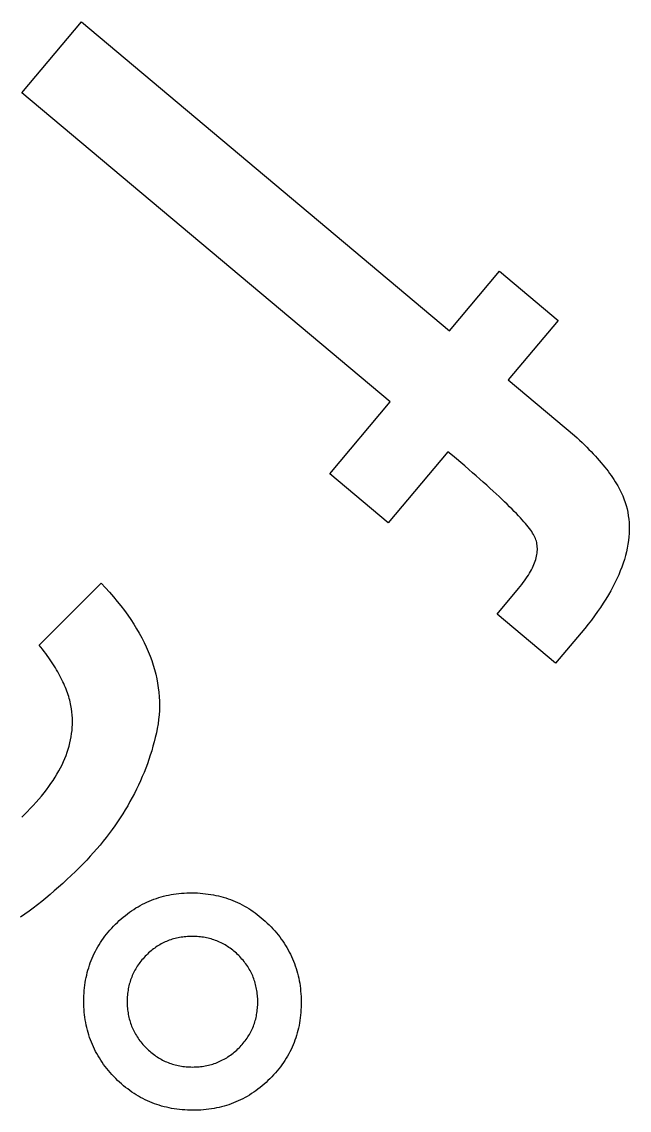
# Model space of a CAD drawing. Header units: metres. Extents: x -53 to 53, y -52 to 53.
# Drawn here: x 28.12 to 31.67, y -29.86 to -23.48 of the extents above; entities that cross this region are included whole.
import ezdxf

# ---------------------------------------------------------------- set-up
doc = ezdxf.new("R2010")
doc.units = ezdxf.units.M

msp = doc.modelspace()

# ---------------------------------------------------------------- linework, layer by layer
for p, q in [((28.1158, -23.8991), (28.4648, -23.4832)), ((28.4648, -23.4832), (30.622, -25.2933)), ((30.2729, -25.7092), (28.1158, -23.8991)), ((30.622, -25.2933), (30.9144, -24.9447)), ((30.9144, -24.9447), (31.2576, -25.2327)), ((31.2576, -25.2327), (30.9651, -25.5812)), ((30.9651, -25.5812), (31.3535, -25.9071)), ((29.9194, -26.1305), (30.2729, -25.7092)), ((31.3535, -25.9071), (31.3686, -25.9208)), ((31.3686, -25.9208), (31.3833, -25.9344)), ((31.3833, -25.9344), (31.3976, -25.9479)), ((31.3976, -25.9479), (31.4115, -25.9614)), ((30.6123, -26.0018), (30.2626, -26.4185)), ((30.6379, -26.0233), (30.6123, -26.0018)), ((31.4115, -25.9614), (31.4251, -25.9747)), ((31.4251, -25.9747), (31.4383, -25.988)), ((31.4383, -25.988), (31.4511, -26.0012)), ((31.4511, -26.0012), (31.4636, -26.0144)), ((31.4636, -26.0144), (31.4757, -26.0274)), ((30.6629, -26.0445), (30.6379, -26.0233)), ((30.6872, -26.0652), (30.6629, -26.0445)), ((30.7109, -26.0854), (30.6872, -26.0652)), ((31.4757, -26.0274), (31.4874, -26.0404)), ((31.4874, -26.0404), (31.4988, -26.0533)), ((31.4988, -26.0533), (31.5098, -26.0661)), ((31.5098, -26.0661), (31.5205, -26.0788)), ((31.5205, -26.0788), (31.5307, -26.0914)), ((30.2626, -26.4185), (29.9194, -26.1305)), ((30.7339, -26.1053), (30.7109, -26.0854)), ((30.7562, -26.1247), (30.7339, -26.1053)), ((30.7779, -26.1437), (30.7562, -26.1247)), ((31.5307, -26.0914), (31.5406, -26.104)), ((31.5406, -26.104), (31.5502, -26.1165)), ((31.5502, -26.1165), (31.5594, -26.1289)), ((31.5594, -26.1289), (31.5682, -26.1412)), ((31.5682, -26.1412), (31.5766, -26.1534)), ((30.799, -26.1622), (30.7779, -26.1437)), ((30.8194, -26.1803), (30.799, -26.1622)), ((30.8391, -26.198), (30.8194, -26.1803)), ((30.8582, -26.2153), (30.8391, -26.198)), ((31.5766, -26.1534), (31.5847, -26.1656)), ((31.5847, -26.1656), (31.5924, -26.1777)), ((31.5924, -26.1777), (31.5997, -26.1897)), ((31.5997, -26.1897), (31.6067, -26.2016)), ((31.6067, -26.2016), (31.6133, -26.2135)), ((30.8767, -26.2321), (30.8582, -26.2153)), ((30.8945, -26.2485), (30.8767, -26.2321)), ((30.9116, -26.2645), (30.8945, -26.2485)), ((30.9281, -26.28), (30.9116, -26.2645)), ((31.6133, -26.2135), (31.6195, -26.2252)), ((31.6195, -26.2252), (31.6254, -26.2369)), ((31.6254, -26.2369), (31.6309, -26.2485)), ((31.6309, -26.2485), (31.636, -26.2601)), ((31.636, -26.2601), (31.6408, -26.2715)), ((30.9439, -26.2951), (30.9281, -26.28)), ((30.9591, -26.3098), (30.9439, -26.2951)), ((30.9736, -26.324), (30.9591, -26.3098)), ((30.9875, -26.3379), (30.9736, -26.324)), ((31.6408, -26.2715), (31.6452, -26.2829)), ((31.6452, -26.2829), (31.6492, -26.2941)), ((31.6492, -26.2941), (31.6529, -26.3053)), ((31.6529, -26.3053), (31.6562, -26.3165)), ((31.6562, -26.3165), (31.6613, -26.3363)), ((31.0007, -26.3512), (30.9875, -26.3379)), ((31.0133, -26.3642), (31.0007, -26.3512)), ((31.0252, -26.3767), (31.0133, -26.3642)), ((31.0365, -26.3888), (31.0252, -26.3767)), ((31.0471, -26.4005), (31.0365, -26.3888)), ((31.6613, -26.3363), (31.6655, -26.3563)), ((31.6655, -26.3563), (31.6689, -26.3765)), ((31.6689, -26.3765), (31.6714, -26.3969)), ((31.6714, -26.3969), (31.6732, -26.4174)), ((31.057, -26.4117), (31.0471, -26.4005)), ((31.0663, -26.4225), (31.057, -26.4117)), ((31.075, -26.4329), (31.0663, -26.4225)), ((31.083, -26.4428), (31.075, -26.4329)), ((31.0903, -26.4523), (31.083, -26.4428)), ((31.097, -26.4614), (31.0903, -26.4523)), ((31.1031, -26.47), (31.097, -26.4614)), ((31.6732, -26.4174), (31.6741, -26.4381)), ((31.6743, -26.459), (31.6736, -26.48)), ((31.6741, -26.4381), (31.6743, -26.459)), ((31.1084, -26.4783), (31.1031, -26.47)), ((31.1132, -26.4861), (31.1084, -26.4783)), ((31.1174, -26.4937), (31.1132, -26.4861)), ((31.1212, -26.5015), (31.1174, -26.4937)), ((31.1246, -26.5094), (31.1212, -26.5015)), ((31.1275, -26.5175), (31.1246, -26.5094)), ((31.1301, -26.5256), (31.1275, -26.5175)), ((31.6698, -26.5227), (31.6667, -26.5443)), ((31.6721, -26.5013), (31.6698, -26.5227)), ((31.6736, -26.48), (31.6721, -26.5013)), ((31.1321, -26.5339), (31.1301, -26.5256)), ((31.1338, -26.5423), (31.1321, -26.5339)), ((31.135, -26.5508), (31.1338, -26.5423)), ((31.1347, -26.5952), (31.1356, -26.5861)), ((31.1358, -26.5595), (31.135, -26.5508)), ((31.1356, -26.5861), (31.1361, -26.5771)), ((31.1362, -26.5682), (31.1358, -26.5595)), ((31.1361, -26.5771), (31.1362, -26.5682)), ((31.658, -26.588), (31.6525, -26.6101)), ((31.6628, -26.566), (31.658, -26.588)), ((31.6667, -26.5443), (31.6628, -26.566)), ((31.1162, -26.6625), (31.1201, -26.6525)), ((31.1201, -26.6525), (31.1236, -26.6427)), ((31.1236, -26.6427), (31.1267, -26.6329)), ((31.1267, -26.6329), (31.1293, -26.6233)), ((31.1293, -26.6233), (31.1316, -26.6138)), ((31.1316, -26.6138), (31.1334, -26.6045)), ((31.1334, -26.6045), (31.1347, -26.5952)), ((31.6461, -26.6324), (31.6389, -26.6548)), ((31.6525, -26.6101), (31.6461, -26.6324)), ((31.0836, -26.7249), (31.0901, -26.7142)), ((31.0901, -26.7142), (31.0962, -26.7036)), ((31.0962, -26.7036), (31.1018, -26.6931)), ((31.1018, -26.6931), (31.107, -26.6828)), ((31.107, -26.6828), (31.1118, -26.6726)), ((31.1118, -26.6726), (31.1162, -26.6625)), ((31.6221, -26.7003), (31.6125, -26.7233)), ((31.6309, -26.6775), (31.6221, -26.7003)), ((31.6389, -26.6548), (31.6309, -26.6775)), ((28.218, -27.1343), (28.5807, -26.7716)), ((28.5807, -26.7716), (28.6057, -26.7984)), ((31.0354, -26.7916), (31.0445, -26.7802)), ((31.0445, -26.7802), (31.0532, -26.7689)), ((31.0532, -26.7689), (31.0614, -26.7577)), ((31.0614, -26.7577), (31.0692, -26.7466)), ((31.0692, -26.7466), (31.0766, -26.7357)), ((31.0766, -26.7357), (31.0836, -26.7249)), ((31.5908, -26.7698), (31.5787, -26.7933)), ((31.602, -26.7464), (31.5908, -26.7698)), ((31.6125, -26.7233), (31.602, -26.7464)), ((28.6057, -26.7984), (28.6298, -26.8251)), ((28.6298, -26.8251), (28.6529, -26.8519)), ((30.8999, -26.9533), (31.0259, -26.8032)), ((31.0259, -26.8032), (31.0354, -26.7916)), ((31.5521, -26.8409), (31.5376, -26.8649)), ((31.5658, -26.817), (31.5521, -26.8409)), ((31.5787, -26.7933), (31.5658, -26.817)), ((28.6529, -26.8519), (28.6751, -26.8786)), ((28.6751, -26.8786), (28.6963, -26.9053)), ((28.6963, -26.9053), (28.7166, -26.9321)), ((31.5223, -26.8891), (31.5062, -26.9135)), ((31.5376, -26.8649), (31.5223, -26.8891)), ((28.7166, -26.9321), (28.7359, -26.9588)), ((28.7359, -26.9588), (28.7543, -26.9855)), ((31.2431, -27.2413), (30.8999, -26.9533)), ((31.4715, -26.9628), (31.4529, -26.9877)), ((31.4892, -26.9381), (31.4715, -26.9628)), ((31.5062, -26.9135), (31.4892, -26.9381)), ((28.7543, -26.9855), (28.7717, -27.0121)), ((28.7717, -27.0121), (28.7881, -27.0388)), ((31.4335, -27.0128), (31.4133, -27.0381)), ((31.4529, -26.9877), (31.4335, -27.0128)), ((28.7881, -27.0388), (28.8036, -27.0655)), ((28.8036, -27.0655), (28.8182, -27.0921)), ((28.8182, -27.0921), (28.8318, -27.1188)), ((31.3923, -27.0636), (31.2431, -27.2413)), ((31.4133, -27.0381), (31.3923, -27.0636)), ((28.2278, -27.1469), (28.218, -27.1343)), ((28.2374, -27.1594), (28.2278, -27.1469)), ((28.2468, -27.1719), (28.2374, -27.1594)), ((28.8318, -27.1188), (28.8444, -27.1454)), ((28.8444, -27.1454), (28.8561, -27.172)), ((28.2558, -27.1842), (28.2468, -27.1719)), ((28.2647, -27.1965), (28.2558, -27.1842)), ((28.2732, -27.2088), (28.2647, -27.1965)), ((28.2815, -27.2209), (28.2732, -27.2088)), ((28.2896, -27.2329), (28.2815, -27.2209)), ((28.8561, -27.172), (28.8669, -27.1986)), ((28.8669, -27.1986), (28.8766, -27.2252)), ((28.8766, -27.2252), (28.8855, -27.2518)), ((28.2974, -27.2449), (28.2896, -27.2329)), ((28.3049, -27.2568), (28.2974, -27.2449)), ((28.3122, -27.2686), (28.3049, -27.2568)), ((28.3192, -27.2803), (28.3122, -27.2686)), ((28.3259, -27.292), (28.3192, -27.2803)), ((28.8855, -27.2518), (28.8934, -27.2784)), ((28.8934, -27.2784), (28.9003, -27.3049)), ((28.3324, -27.3035), (28.3259, -27.292)), ((28.3387, -27.315), (28.3324, -27.3035)), ((28.3447, -27.3265), (28.3387, -27.315)), ((28.3504, -27.3378), (28.3447, -27.3265)), ((28.3559, -27.349), (28.3504, -27.3378)), ((28.3611, -27.3602), (28.3559, -27.349)), ((28.9003, -27.3049), (28.9063, -27.3315)), ((28.9063, -27.3315), (28.9113, -27.358)), ((28.366, -27.3713), (28.3611, -27.3602)), ((28.3707, -27.3823), (28.366, -27.3713)), ((28.3751, -27.3933), (28.3707, -27.3823)), ((28.3793, -27.4041), (28.3751, -27.3933)), ((28.3832, -27.4149), (28.3793, -27.4041)), ((28.3868, -27.4256), (28.3832, -27.4149)), ((28.9113, -27.358), (28.9154, -27.3845)), ((28.9154, -27.3845), (28.9185, -27.411)), ((28.9185, -27.411), (28.9207, -27.4375)), ((28.3902, -27.4362), (28.3868, -27.4256)), ((28.3934, -27.4468), (28.3902, -27.4362)), ((28.3963, -27.4573), (28.3934, -27.4468)), ((28.3989, -27.4676), (28.3963, -27.4573)), ((28.4012, -27.4779), (28.3989, -27.4676)), ((28.4033, -27.4882), (28.4012, -27.4779)), ((28.9207, -27.4375), (28.922, -27.464)), ((28.922, -27.464), (28.9222, -27.4905)), ((28.4052, -27.4983), (28.4033, -27.4882)), ((28.4068, -27.5084), (28.4052, -27.4983)), ((28.4091, -27.5265), (28.4068, -27.5084)), ((28.4108, -27.5446), (28.4091, -27.5265)), ((28.4119, -27.5627), (28.4108, -27.5446)), ((28.9199, -27.5434), (28.9173, -27.5698)), ((28.9215, -27.517), (28.9199, -27.5434)), ((28.9222, -27.4905), (28.9215, -27.517)), ((28.4112, -27.6171), (28.4121, -27.5989)), ((28.4123, -27.5808), (28.4119, -27.5627)), ((28.4121, -27.5989), (28.4123, -27.5808)), ((28.9138, -27.5963), (28.9093, -27.6227)), ((28.9173, -27.5698), (28.9138, -27.5963)), ((28.4014, -27.6897), (28.4048, -27.6716)), ((28.4048, -27.6716), (28.4076, -27.6534)), ((28.4076, -27.6534), (28.4097, -27.6352)), ((28.4097, -27.6352), (28.4112, -27.6171)), ((28.9039, -27.6491), (28.8977, -27.6754)), ((28.9093, -27.6227), (28.9039, -27.6491)), ((28.3873, -27.7444), (28.3927, -27.7262)), ((28.3927, -27.7262), (28.3973, -27.7079)), ((28.3973, -27.7079), (28.4014, -27.6897)), ((28.884, -27.7276), (28.8765, -27.7535)), ((28.8911, -27.7016), (28.884, -27.7276)), ((28.8977, -27.6754), (28.8911, -27.7016)), ((28.3596, -27.8173), (28.3675, -27.7991)), ((28.3675, -27.7991), (28.3748, -27.7808)), ((28.3748, -27.7808), (28.3813, -27.7626)), ((28.3813, -27.7626), (28.3873, -27.7444)), ((28.8685, -27.7792), (28.86, -27.8047)), ((28.8765, -27.7535), (28.8685, -27.7792)), ((28.3321, -27.8721), (28.3419, -27.8539)), ((28.3419, -27.8539), (28.3511, -27.8356)), ((28.3511, -27.8356), (28.3596, -27.8173)), ((28.8416, -27.8554), (28.8317, -27.8805)), ((28.851, -27.8301), (28.8416, -27.8554)), ((28.86, -27.8047), (28.851, -27.8301)), ((28.2865, -27.9454), (28.2989, -27.9271)), ((28.2989, -27.9271), (28.3106, -27.9088)), ((28.3106, -27.9088), (28.3217, -27.8904)), ((28.3217, -27.8904), (28.3321, -27.8721)), ((28.8214, -27.9054), (28.8105, -27.9302)), ((28.8317, -27.8805), (28.8214, -27.9054)), ((28.2456, -28.0005), (28.2599, -27.9821)), ((28.2599, -27.9821), (28.2735, -27.9637)), ((28.2735, -27.9637), (28.2865, -27.9454)), ((28.7875, -27.9793), (28.7753, -28.0036)), ((28.7992, -27.9548), (28.7875, -27.9793)), ((28.8105, -27.9302), (28.7992, -27.9548)), ((28.1821, -28.074), (28.199, -28.0556)), ((28.199, -28.0556), (28.2151, -28.0372)), ((28.2151, -28.0372), (28.2307, -28.0188)), ((28.2307, -28.0188), (28.2456, -28.0005)), ((28.7494, -28.0519), (28.7358, -28.0757)), ((28.7626, -28.0278), (28.7494, -28.0519)), ((28.7753, -28.0036), (28.7626, -28.0278)), ((28.1306, -28.1266), (28.1465, -28.1108)), ((28.1465, -28.1108), (28.1647, -28.0924)), ((28.1647, -28.0924), (28.1821, -28.074)), ((28.7217, -28.0994), (28.7071, -28.123)), ((28.7358, -28.0757), (28.7217, -28.0994)), ((28.1148, -28.1419), (28.1306, -28.1266)), ((28.6766, -28.1697), (28.6606, -28.1928)), ((28.6921, -28.1464), (28.6766, -28.1697)), ((28.7071, -28.123), (28.6921, -28.1464)), ((28.6273, -28.2385), (28.6099, -28.2612)), ((28.6442, -28.2157), (28.6273, -28.2385)), ((28.6606, -28.1928), (28.6442, -28.2157)), ((28.5738, -28.306), (28.555, -28.3282)), ((28.5921, -28.2837), (28.5738, -28.306)), ((28.6099, -28.2612), (28.5921, -28.2837)), ((28.5161, -28.3721), (28.4959, -28.3938)), ((28.5358, -28.3502), (28.5161, -28.3721)), ((28.555, -28.3282), (28.5358, -28.3502)), ((28.4541, -28.4368), (28.4294, -28.4612)), ((28.4753, -28.4154), (28.4541, -28.4368)), ((28.4959, -28.3938), (28.4753, -28.4154)), ((28.4047, -28.4851), (28.38, -28.5085)), ((28.4294, -28.4612), (28.4047, -28.4851)), ((28.3306, -28.5535), (28.3059, -28.5751)), ((28.3553, -28.5312), (28.3306, -28.5535)), ((28.38, -28.5085), (28.3553, -28.5312)), ((28.2565, -28.6168), (28.2319, -28.6368)), ((28.2812, -28.5962), (28.2565, -28.6168)), ((28.3059, -28.5751), (28.2812, -28.5962)), ((28.8624, -28.6341), (28.8761, -28.6285)), ((28.8761, -28.6285), (28.8898, -28.6233)), ((28.8898, -28.6233), (28.9037, -28.6184)), ((28.9037, -28.6184), (28.9178, -28.6139)), ((28.9178, -28.6139), (28.932, -28.6097)), ((28.932, -28.6097), (28.9464, -28.6058)), ((28.9464, -28.6058), (28.9609, -28.6023)), ((28.9609, -28.6023), (28.9755, -28.5991)), ((28.9755, -28.5991), (28.9903, -28.5963)), ((28.9903, -28.5963), (29.0052, -28.5938)), ((29.0052, -28.5938), (29.0203, -28.5917)), ((29.0203, -28.5917), (29.0356, -28.5899)), ((29.0356, -28.5899), (29.0509, -28.5884)), ((29.0509, -28.5884), (29.0665, -28.5873)), ((29.0665, -28.5873), (29.0821, -28.5865)), ((29.0821, -28.5865), (29.0979, -28.5861)), ((29.0979, -28.5861), (29.1139, -28.586)), ((29.1139, -28.586), (29.1299, -28.5863)), ((29.1299, -28.5863), (29.1457, -28.5869)), ((29.1457, -28.5869), (29.1614, -28.5879)), ((29.1614, -28.5879), (29.177, -28.5892)), ((29.177, -28.5892), (29.1924, -28.5909)), ((29.1924, -28.5909), (29.2077, -28.5929)), ((29.2077, -28.5929), (29.2228, -28.5952)), ((29.2228, -28.5952), (29.2378, -28.5978)), ((29.2378, -28.5978), (29.2526, -28.6008)), ((29.2526, -28.6008), (29.2673, -28.6042)), ((29.2673, -28.6042), (29.2818, -28.6078)), ((29.2818, -28.6078), (29.2962, -28.6119)), ((29.2962, -28.6119), (29.3105, -28.6162)), ((29.3105, -28.6162), (29.3246, -28.6209)), ((29.3246, -28.6209), (29.3386, -28.6259)), ((29.3386, -28.6259), (29.3524, -28.6313)), ((28.1826, -28.6751), (28.1579, -28.6934)), ((28.2072, -28.6562), (28.1826, -28.6751)), ((28.2319, -28.6368), (28.2072, -28.6562)), ((28.7463, -28.6997), (28.7586, -28.691)), ((28.7586, -28.691), (28.7711, -28.6827)), ((28.7711, -28.6827), (28.7837, -28.6747)), ((28.7837, -28.6747), (28.7965, -28.6671)), ((28.7965, -28.6671), (28.8094, -28.6598)), ((28.8094, -28.6598), (28.8224, -28.6529)), ((28.8224, -28.6529), (28.8356, -28.6463)), ((28.8356, -28.6463), (28.8489, -28.64)), ((28.8489, -28.64), (28.8624, -28.6341)), ((29.3524, -28.6313), (29.3661, -28.637)), ((29.3661, -28.637), (29.3796, -28.643)), ((29.3796, -28.643), (29.393, -28.6494)), ((29.393, -28.6494), (29.4062, -28.6561)), ((29.4062, -28.6561), (29.4193, -28.6632)), ((29.4193, -28.6632), (29.4322, -28.6705)), ((29.4322, -28.6705), (29.445, -28.6783)), ((29.445, -28.6783), (29.4577, -28.6863)), ((29.4577, -28.6863), (29.4702, -28.6947)), ((28.1332, -28.7112), (28.1086, -28.7284)), ((28.1579, -28.6934), (28.1332, -28.7112)), ((28.6755, -28.7588), (28.6869, -28.7481)), ((28.6869, -28.7481), (28.6985, -28.7377)), ((28.6985, -28.7377), (28.7102, -28.7277)), ((28.7102, -28.7277), (28.7221, -28.718)), ((28.7221, -28.718), (28.7341, -28.7086)), ((28.7341, -28.7086), (28.7463, -28.6997)), ((29.4702, -28.6947), (29.4825, -28.7035)), ((29.4825, -28.7035), (29.4948, -28.7126)), ((29.4948, -28.7126), (29.5068, -28.722)), ((29.5068, -28.722), (29.5188, -28.7317)), ((29.5188, -28.7317), (29.5305, -28.7418)), ((29.5305, -28.7418), (29.5422, -28.7522)), ((29.5422, -28.7522), (29.5537, -28.763)), ((28.6121, -28.828), (28.6218, -28.8161)), ((28.6218, -28.8161), (28.6319, -28.8043)), ((28.6319, -28.8043), (28.6423, -28.7927)), ((28.6423, -28.7927), (28.6531, -28.7812)), ((28.6531, -28.7812), (28.6642, -28.7698)), ((28.6642, -28.7698), (28.6755, -28.7588)), ((29.5537, -28.763), (29.565, -28.7741)), ((29.565, -28.7741), (29.5761, -28.7854)), ((29.5761, -28.7854), (29.5869, -28.7969)), ((29.5869, -28.7969), (29.5973, -28.8086)), ((29.5973, -28.8086), (29.6074, -28.8203)), ((29.6074, -28.8203), (29.6171, -28.8322)), ((28.5686, -28.8898), (28.5766, -28.8772)), ((28.5766, -28.8772), (28.585, -28.8647)), ((28.585, -28.8647), (28.5937, -28.8523)), ((28.5937, -28.8523), (28.6027, -28.8401)), ((28.6027, -28.8401), (28.6121, -28.828)), ((28.9393, -28.8815), (28.9315, -28.8857)), ((28.9472, -28.8776), (28.9393, -28.8815)), ((28.9552, -28.8739), (28.9472, -28.8776)), ((28.9633, -28.8704), (28.9552, -28.8739)), ((28.9714, -28.8671), (28.9633, -28.8704)), ((28.9797, -28.8639), (28.9714, -28.8671)), ((28.988, -28.861), (28.9797, -28.8639)), ((28.9965, -28.8583), (28.988, -28.861)), ((29.005, -28.8558), (28.9965, -28.8583)), ((29.0136, -28.8535), (29.005, -28.8558)), ((29.0223, -28.8513), (29.0136, -28.8535)), ((29.0311, -28.8494), (29.0223, -28.8513)), ((29.0401, -28.8477), (29.0311, -28.8494)), ((29.049, -28.8462), (29.0401, -28.8477)), ((29.0581, -28.8449), (29.049, -28.8462)), ((29.0673, -28.8438), (29.0581, -28.8449)), ((29.0766, -28.8429), (29.0673, -28.8438)), ((29.086, -28.8422), (29.0766, -28.8429)), ((29.0954, -28.8417), (29.086, -28.8422)), ((29.1049, -28.8414), (29.0954, -28.8417)), ((29.1146, -28.8413), (29.1049, -28.8414)), ((29.1242, -28.8414), (29.1146, -28.8413)), ((29.1338, -28.8417), (29.1242, -28.8414)), ((29.1432, -28.8422), (29.1338, -28.8417)), ((29.1526, -28.8429), (29.1432, -28.8422)), ((29.1619, -28.8438), (29.1526, -28.8429)), ((29.1711, -28.845), (29.1619, -28.8438)), ((29.1802, -28.8463), (29.1711, -28.845)), ((29.1892, -28.8478), (29.1802, -28.8463)), ((29.1982, -28.8496), (29.1892, -28.8478)), ((29.207, -28.8515), (29.1982, -28.8496)), ((29.2158, -28.8537), (29.207, -28.8515)), ((29.2245, -28.856), (29.2158, -28.8537)), ((29.233, -28.8586), (29.2245, -28.856)), ((29.2415, -28.8614), (29.233, -28.8586)), ((29.2499, -28.8644), (29.2415, -28.8614)), ((29.2582, -28.8675), (29.2499, -28.8644)), ((29.2665, -28.8709), (29.2582, -28.8675)), ((29.2746, -28.8745), (29.2665, -28.8709)), ((29.2827, -28.8783), (29.2746, -28.8745)), ((29.2906, -28.8823), (29.2827, -28.8783)), ((29.2985, -28.8865), (29.2906, -28.8823)), ((29.6171, -28.8322), (29.6265, -28.8443)), ((29.6265, -28.8443), (29.6356, -28.8565)), ((29.6356, -28.8565), (29.6443, -28.8689)), ((29.6443, -28.8689), (29.6527, -28.8814)), ((29.6527, -28.8814), (29.6608, -28.894)), ((28.5337, -28.9553), (28.54, -28.9419)), ((28.54, -28.9419), (28.5466, -28.9286)), ((28.5466, -28.9286), (28.5536, -28.9156)), ((28.5536, -28.9156), (28.5609, -28.9026)), ((28.5609, -28.9026), (28.5686, -28.8898)), ((28.8519, -28.9443), (28.8452, -28.9509)), ((28.8587, -28.938), (28.8519, -28.9443)), ((28.8655, -28.9319), (28.8587, -28.938)), ((28.8725, -28.9259), (28.8655, -28.9319)), ((28.8795, -28.9202), (28.8725, -28.9259)), ((28.8867, -28.9146), (28.8795, -28.9202)), ((28.894, -28.9093), (28.8867, -28.9146)), ((28.9013, -28.9042), (28.894, -28.9093)), ((28.9087, -28.8992), (28.9013, -28.9042)), ((28.9162, -28.8945), (28.9087, -28.8992)), ((28.9238, -28.89), (28.9162, -28.8945)), ((28.9315, -28.8857), (28.9238, -28.89)), ((29.3063, -28.8909), (29.2985, -28.8865)), ((29.314, -28.8955), (29.3063, -28.8909)), ((29.3216, -28.9004), (29.314, -28.8955)), ((29.3291, -28.9054), (29.3216, -28.9004)), ((29.3365, -28.9106), (29.3291, -28.9054)), ((29.3439, -28.9161), (29.3365, -28.9106)), ((29.3512, -28.9217), (29.3439, -28.9161)), ((29.3583, -28.9276), (29.3512, -28.9217)), ((29.3654, -28.9336), (29.3583, -28.9276)), ((29.3724, -28.9399), (29.3654, -28.9336)), ((29.3793, -28.9463), (29.3724, -28.9399)), ((29.3861, -28.953), (29.3793, -28.9463)), ((29.6608, -28.894), (29.6685, -28.9068)), ((29.6685, -28.9068), (29.6759, -28.9197)), ((29.6759, -28.9197), (29.6829, -28.9328)), ((29.6829, -28.9328), (29.6896, -28.946)), ((29.6896, -28.946), (29.696, -28.9594)), ((28.5073, -29.0244), (28.5119, -29.0102)), ((28.5119, -29.0102), (28.5168, -28.9963)), ((28.5168, -28.9963), (28.5221, -28.9825)), ((28.5221, -28.9825), (28.5277, -28.9688)), ((28.5277, -28.9688), (28.5337, -28.9553)), ((28.7973, -29.0082), (28.7922, -29.0157)), ((28.8026, -29.0007), (28.7973, -29.0082)), ((28.808, -28.9933), (28.8026, -29.0007)), ((28.8137, -28.986), (28.808, -28.9933)), ((28.8196, -28.9788), (28.8137, -28.986)), ((28.8257, -28.9717), (28.8196, -28.9788)), ((28.832, -28.9647), (28.8257, -28.9717)), ((28.8385, -28.9577), (28.832, -28.9647)), ((28.8452, -28.9509), (28.8385, -28.9577)), ((29.3928, -28.9598), (29.3861, -28.953)), ((29.3992, -28.9667), (29.3928, -28.9598)), ((29.4055, -28.9737), (29.3992, -28.9667)), ((29.4116, -28.9808), (29.4055, -28.9737)), ((29.4174, -28.988), (29.4116, -28.9808)), ((29.423, -28.9952), (29.4174, -28.988)), ((29.4285, -29.0025), (29.423, -28.9952)), ((29.4337, -29.01), (29.4285, -29.0025)), ((29.4388, -29.0175), (29.4337, -29.01)), ((29.696, -28.9594), (29.702, -28.9729)), ((29.702, -28.9729), (29.7076, -28.9865)), ((29.7076, -28.9865), (29.713, -29.0003)), ((29.713, -29.0003), (29.718, -29.0143)), ((28.4924, -29.0822), (28.4956, -29.0676)), ((28.4956, -29.0676), (28.4992, -29.053)), ((28.4992, -29.053), (28.5031, -29.0386)), ((28.5031, -29.0386), (28.5073, -29.0244)), ((28.7626, -29.071), (28.7592, -29.0793)), ((28.7662, -29.0629), (28.7626, -29.071)), ((28.77, -29.0548), (28.7662, -29.0629)), ((28.7741, -29.0468), (28.77, -29.0548)), ((28.7783, -29.0389), (28.7741, -29.0468)), ((28.7827, -29.0311), (28.7783, -29.0389)), ((28.7874, -29.0234), (28.7827, -29.0311)), ((28.7922, -29.0157), (28.7874, -29.0234)), ((29.4436, -29.0251), (29.4388, -29.0175)), ((29.4482, -29.0328), (29.4436, -29.0251)), ((29.4526, -29.0406), (29.4482, -29.0328)), ((29.4568, -29.0485), (29.4526, -29.0406)), ((29.4608, -29.0564), (29.4568, -29.0485)), ((29.4646, -29.0645), (29.4608, -29.0564)), ((29.4682, -29.0726), (29.4646, -29.0645)), ((29.4716, -29.0809), (29.4682, -29.0726)), ((29.718, -29.0143), (29.7226, -29.0284)), ((29.7226, -29.0284), (29.727, -29.0426)), ((29.727, -29.0426), (29.7309, -29.0569)), ((29.7309, -29.0569), (29.7346, -29.0715)), ((29.7346, -29.0715), (29.7379, -29.0861)), ((28.483, -29.1424), (28.4848, -29.1272)), ((28.4848, -29.1272), (28.487, -29.112)), ((28.487, -29.112), (28.4895, -29.0971)), ((28.4895, -29.0971), (28.4924, -29.0822)), ((28.7411, -29.1395), (28.7394, -29.1484)), ((28.7431, -29.1306), (28.7411, -29.1395)), ((28.7453, -29.1218), (28.7431, -29.1306)), ((28.7476, -29.1131), (28.7453, -29.1218)), ((28.7502, -29.1046), (28.7476, -29.1131)), ((28.753, -29.096), (28.7502, -29.1046)), ((28.756, -29.0876), (28.753, -29.096)), ((28.7592, -29.0793), (28.756, -29.0876)), ((29.4748, -29.0892), (29.4716, -29.0809)), ((29.4777, -29.0976), (29.4748, -29.0892)), ((29.4805, -29.1061), (29.4777, -29.0976)), ((29.4831, -29.1147), (29.4805, -29.1061)), ((29.4854, -29.1233), (29.4831, -29.1147)), ((29.4876, -29.1321), (29.4854, -29.1233)), ((29.4895, -29.1409), (29.4876, -29.1321)), ((29.7379, -29.0861), (29.7409, -29.1009)), ((29.7409, -29.1009), (29.7435, -29.1159)), ((29.7435, -29.1159), (29.7458, -29.131)), ((29.7458, -29.131), (29.7477, -29.1462)), ((28.479, -29.205), (28.4795, -29.1891)), ((28.4795, -29.1891), (28.4803, -29.1734)), ((28.4803, -29.1734), (28.4815, -29.1579)), ((28.4815, -29.1579), (28.483, -29.1424)), ((28.7337, -29.1944), (28.7332, -29.2039)), ((28.7344, -29.1851), (28.7337, -29.1944)), ((28.7353, -29.1758), (28.7344, -29.1851)), ((28.7365, -29.1665), (28.7353, -29.1758)), ((28.7378, -29.1574), (28.7365, -29.1665)), ((28.7394, -29.1484), (28.7378, -29.1574)), ((29.4913, -29.1499), (29.4895, -29.1409)), ((29.4928, -29.1589), (29.4913, -29.1499)), ((29.4941, -29.168), (29.4928, -29.1589)), ((29.4953, -29.1772), (29.4941, -29.168)), ((29.4962, -29.1865), (29.4953, -29.1772)), ((29.4969, -29.1959), (29.4962, -29.1865)), ((29.4974, -29.2053), (29.4969, -29.1959)), ((29.7477, -29.1462), (29.7493, -29.1616)), ((29.7493, -29.1616), (29.7506, -29.1771)), ((29.7506, -29.1771), (29.7515, -29.1927)), ((29.7515, -29.1927), (29.7521, -29.2086)), ((28.4789, -29.221), (28.479, -29.205)), ((28.4791, -29.2371), (28.4789, -29.221)), ((28.4797, -29.253), (28.4791, -29.2371)), ((28.4806, -29.2688), (28.4797, -29.253)), ((28.7329, -29.2135), (28.7328, -29.2231)), ((28.7328, -29.2231), (28.7328, -29.2327)), ((28.7328, -29.2327), (28.7332, -29.2423)), ((28.7332, -29.2039), (28.7329, -29.2135)), ((28.7332, -29.2423), (28.7337, -29.2518)), ((28.7337, -29.2518), (28.7344, -29.2612)), ((28.7344, -29.2612), (28.7353, -29.2704)), ((29.4953, -29.2718), (29.4962, -29.2625)), ((29.4962, -29.2625), (29.4969, -29.2532)), ((29.4969, -29.2532), (29.4974, -29.2437)), ((29.4977, -29.2149), (29.4974, -29.2053)), ((29.4974, -29.2437), (29.4977, -29.2342)), ((29.4978, -29.2245), (29.4977, -29.2149)), ((29.4977, -29.2342), (29.4978, -29.2245)), ((29.752, -29.2564), (29.7512, -29.2721)), ((29.7523, -29.2405), (29.752, -29.2564)), ((29.7521, -29.2086), (29.7524, -29.2245)), ((29.7524, -29.2245), (29.7523, -29.2405)), ((28.4818, -29.2844), (28.4806, -29.2688)), ((28.4834, -29.2999), (28.4818, -29.2844)), ((28.4853, -29.3152), (28.4834, -29.2999)), ((28.4875, -29.3304), (28.4853, -29.3152)), ((28.4901, -29.3455), (28.4875, -29.3304)), ((28.7353, -29.2704), (28.7365, -29.2796)), ((28.7365, -29.2796), (28.7378, -29.2887)), ((28.7378, -29.2887), (28.7393, -29.2978)), ((28.7393, -29.2978), (28.7411, -29.3067)), ((28.7411, -29.3067), (28.743, -29.3155)), ((28.743, -29.3155), (28.7452, -29.3243)), ((28.7452, -29.3243), (28.7475, -29.333)), ((29.4834, -29.3341), (29.4857, -29.3255)), ((29.4857, -29.3255), (29.4878, -29.3168)), ((29.4878, -29.3168), (29.4897, -29.308)), ((29.4897, -29.308), (29.4914, -29.2991)), ((29.4914, -29.2991), (29.4929, -29.2901)), ((29.4929, -29.2901), (29.4942, -29.281)), ((29.4942, -29.281), (29.4953, -29.2718)), ((29.747, -29.3183), (29.7449, -29.3334)), ((29.7487, -29.303), (29.747, -29.3183)), ((29.7502, -29.2876), (29.7487, -29.303)), ((29.7512, -29.2721), (29.7502, -29.2876)), ((28.4931, -29.3604), (28.4901, -29.3455)), ((28.4964, -29.3751), (28.4931, -29.3604)), ((28.5, -29.3897), (28.4964, -29.3751)), ((28.5039, -29.4042), (28.5, -29.3897)), ((28.7475, -29.333), (28.7501, -29.3416)), ((28.7501, -29.3416), (28.7529, -29.35)), ((28.7529, -29.35), (28.7558, -29.3584)), ((28.7558, -29.3584), (28.759, -29.3668)), ((28.759, -29.3668), (28.7624, -29.375)), ((28.7624, -29.375), (28.766, -29.3831)), ((28.766, -29.3831), (28.7698, -29.3912)), ((28.7698, -29.3912), (28.7738, -29.3991)), ((29.4576, -29.3998), (29.4615, -29.3919)), ((29.4615, -29.3919), (29.4652, -29.3839)), ((29.4652, -29.3839), (29.4688, -29.3759)), ((29.4688, -29.3759), (29.4721, -29.3677)), ((29.4721, -29.3677), (29.4752, -29.3594)), ((29.4752, -29.3594), (29.4781, -29.3511)), ((29.4781, -29.3511), (29.4808, -29.3426)), ((29.4808, -29.3426), (29.4834, -29.3341)), ((29.733, -29.3924), (29.7292, -29.4068)), ((29.7365, -29.3779), (29.733, -29.3924)), ((29.7396, -29.3632), (29.7365, -29.3779)), ((29.7424, -29.3484), (29.7396, -29.3632)), ((29.7449, -29.3334), (29.7424, -29.3484)), ((28.5082, -29.4185), (28.5039, -29.4042)), ((28.5128, -29.4327), (28.5082, -29.4185)), ((28.5178, -29.4467), (28.5128, -29.4327)), ((28.5231, -29.4605), (28.5178, -29.4467)), ((28.7738, -29.3991), (28.778, -29.407)), ((28.778, -29.407), (28.7824, -29.4148)), ((28.7824, -29.4148), (28.787, -29.4225)), ((28.787, -29.4225), (28.7919, -29.4301)), ((28.7919, -29.4301), (28.7969, -29.4376)), ((28.7969, -29.4376), (28.8021, -29.4451)), ((28.8021, -29.4451), (28.8075, -29.4524)), ((28.8075, -29.4524), (28.8132, -29.4597)), ((29.4189, -29.4596), (29.4245, -29.4524)), ((29.4245, -29.4524), (29.4298, -29.4452)), ((29.4298, -29.4452), (29.435, -29.4378)), ((29.435, -29.4378), (29.4399, -29.4304)), ((29.4399, -29.4304), (29.4446, -29.4229)), ((29.4446, -29.4229), (29.4491, -29.4153)), ((29.4491, -29.4153), (29.4534, -29.4076)), ((29.4534, -29.4076), (29.4576, -29.3998)), ((29.7156, -29.4491), (29.7104, -29.4629)), ((29.7205, -29.4351), (29.7156, -29.4491)), ((29.725, -29.4211), (29.7205, -29.4351)), ((29.7292, -29.4068), (29.725, -29.4211)), ((28.5288, -29.4743), (28.5231, -29.4605)), ((28.5348, -29.4878), (28.5288, -29.4743)), ((28.5411, -29.5012), (28.5348, -29.4878)), ((28.5478, -29.5145), (28.5411, -29.5012)), ((28.5548, -29.5276), (28.5478, -29.5145)), ((28.8132, -29.4597), (28.819, -29.4668)), ((28.819, -29.4668), (28.8251, -29.4739)), ((28.8251, -29.4739), (28.8314, -29.4809)), ((28.8314, -29.4809), (28.8378, -29.4878)), ((28.8378, -29.4878), (28.8445, -29.4946)), ((28.8445, -29.4946), (28.8513, -29.5013)), ((28.8513, -29.5013), (28.8582, -29.5078)), ((28.8582, -29.5078), (28.8652, -29.514)), ((28.8652, -29.514), (28.8723, -29.5201)), ((28.8723, -29.5201), (28.8794, -29.5259)), ((29.3531, -29.5254), (29.3603, -29.5195)), ((29.3603, -29.5195), (29.3674, -29.5134)), ((29.3674, -29.5134), (29.3745, -29.5071)), ((29.3745, -29.5071), (29.3814, -29.5006)), ((29.3814, -29.5006), (29.3882, -29.4939)), ((29.3882, -29.4939), (29.3948, -29.4872)), ((29.3948, -29.4872), (29.4011, -29.4805)), ((29.4011, -29.4805), (29.4073, -29.4736)), ((29.4073, -29.4736), (29.4132, -29.4666)), ((29.4132, -29.4666), (29.4189, -29.4596)), ((29.6861, -29.5166), (29.6792, -29.5296)), ((29.6927, -29.5034), (29.6861, -29.5166)), ((29.699, -29.49), (29.6927, -29.5034)), ((29.7048, -29.4765), (29.699, -29.49)), ((29.7104, -29.4629), (29.7048, -29.4765)), ((28.5622, -29.5406), (28.5548, -29.5276)), ((28.5699, -29.5534), (28.5622, -29.5406)), ((28.5779, -29.5661), (28.5699, -29.5534)), ((28.5863, -29.5786), (28.5779, -29.5661)), ((28.595, -29.591), (28.5863, -29.5786)), ((28.8794, -29.5259), (28.8867, -29.5316)), ((28.8867, -29.5316), (28.894, -29.537)), ((28.894, -29.537), (28.9015, -29.5422)), ((28.9015, -29.5422), (28.909, -29.5473)), ((28.909, -29.5473), (28.9166, -29.5521)), ((28.9166, -29.5521), (28.9243, -29.5567)), ((28.9243, -29.5567), (28.9321, -29.5611)), ((28.9321, -29.5611), (28.94, -29.5653)), ((28.94, -29.5653), (28.9479, -29.5693)), ((28.9479, -29.5693), (28.956, -29.5731)), ((28.956, -29.5731), (28.9641, -29.5767)), ((28.9641, -29.5767), (28.9724, -29.5801)), ((28.9724, -29.5801), (28.9807, -29.5833)), ((28.9807, -29.5833), (28.9891, -29.5862)), ((29.2431, -29.5861), (29.2515, -29.5831)), ((29.2515, -29.5831), (29.2598, -29.5799)), ((29.2598, -29.5799), (29.2681, -29.5765)), ((29.2681, -29.5765), (29.2762, -29.5729)), ((29.2762, -29.5729), (29.2843, -29.5691)), ((29.2843, -29.5691), (29.2923, -29.5651)), ((29.2923, -29.5651), (29.3002, -29.5608)), ((29.3002, -29.5608), (29.308, -29.5564)), ((29.308, -29.5564), (29.3158, -29.5517)), ((29.3158, -29.5517), (29.3234, -29.5469)), ((29.3234, -29.5469), (29.331, -29.5418)), ((29.331, -29.5418), (29.3384, -29.5366)), ((29.3384, -29.5366), (29.3458, -29.5311)), ((29.3458, -29.5311), (29.3531, -29.5254)), ((29.6481, -29.5804), (29.6394, -29.5928)), ((29.6564, -29.568), (29.6481, -29.5804)), ((29.6643, -29.5553), (29.6564, -29.568)), ((29.6719, -29.5426), (29.6643, -29.5553)), ((29.6792, -29.5296), (29.6719, -29.5426)), ((28.6041, -29.6032), (28.595, -29.591)), ((28.6135, -29.6153), (28.6041, -29.6032)), ((28.6232, -29.6273), (28.6135, -29.6153)), ((28.6333, -29.639), (28.6232, -29.6273)), ((28.6437, -29.6507), (28.6333, -29.639)), ((28.9891, -29.5862), (28.9976, -29.589)), ((28.9976, -29.589), (29.0061, -29.5916)), ((29.0061, -29.5916), (29.0148, -29.5939)), ((29.0148, -29.5939), (29.0236, -29.5961)), ((29.0236, -29.5961), (29.0324, -29.5981)), ((29.0324, -29.5981), (29.0414, -29.5998)), ((29.0414, -29.5998), (29.0504, -29.6013)), ((29.0504, -29.6013), (29.0595, -29.6027)), ((29.0595, -29.6027), (29.0687, -29.6038)), ((29.0687, -29.6038), (29.078, -29.6047)), ((29.078, -29.6047), (29.0874, -29.6054)), ((29.0874, -29.6054), (29.0968, -29.606)), ((29.0968, -29.606), (29.1064, -29.6062)), ((29.1064, -29.6062), (29.116, -29.6064)), ((29.116, -29.6064), (29.1257, -29.6062)), ((29.1257, -29.6062), (29.1352, -29.6059)), ((29.1352, -29.6059), (29.1447, -29.6054)), ((29.1447, -29.6054), (29.1541, -29.6047)), ((29.1541, -29.6047), (29.1633, -29.6038)), ((29.1633, -29.6038), (29.1726, -29.6026)), ((29.1726, -29.6026), (29.1817, -29.6013)), ((29.1817, -29.6013), (29.1907, -29.5997)), ((29.1907, -29.5997), (29.1997, -29.598)), ((29.1997, -29.598), (29.2085, -29.596)), ((29.2085, -29.596), (29.2173, -29.5939)), ((29.2173, -29.5939), (29.226, -29.5915)), ((29.226, -29.5915), (29.2346, -29.5889)), ((29.2346, -29.5889), (29.2431, -29.5861)), ((29.6014, -29.6406), (29.591, -29.6522)), ((29.6114, -29.6289), (29.6014, -29.6406)), ((29.6211, -29.617), (29.6114, -29.6289)), ((29.6304, -29.6049), (29.6211, -29.617)), ((29.6394, -29.5928), (29.6304, -29.6049)), ((28.6545, -29.6622), (28.6437, -29.6507)), ((28.6656, -29.6735), (28.6545, -29.6622)), ((28.6769, -29.6846), (28.6656, -29.6735)), ((28.6884, -29.6954), (28.6769, -29.6846)), ((28.7001, -29.7058), (28.6884, -29.6954)), ((28.7118, -29.7159), (28.7001, -29.7058)), ((29.5348, -29.7072), (29.523, -29.7173)), ((29.5464, -29.6968), (29.5348, -29.7072)), ((29.5579, -29.686), (29.5464, -29.6968)), ((29.5693, -29.6749), (29.5579, -29.686)), ((29.5803, -29.6636), (29.5693, -29.6749)), ((29.591, -29.6522), (29.5803, -29.6636)), ((28.7238, -29.7256), (28.7118, -29.7159)), ((28.7358, -29.735), (28.7238, -29.7256)), ((28.7481, -29.7441), (28.7358, -29.735)), ((28.7605, -29.7528), (28.7481, -29.7441)), ((28.773, -29.7611), (28.7605, -29.7528)), ((28.7856, -29.7692), (28.773, -29.7611)), ((28.7984, -29.7768), (28.7856, -29.7692)), ((28.8114, -29.7842), (28.7984, -29.7768)), ((29.4492, -29.7704), (29.4364, -29.7781)), ((29.4619, -29.7624), (29.4492, -29.7704)), ((29.4744, -29.7541), (29.4619, -29.7624)), ((29.4868, -29.7454), (29.4744, -29.7541)), ((29.499, -29.7364), (29.4868, -29.7454)), ((29.5111, -29.727), (29.499, -29.7364)), ((29.523, -29.7173), (29.5111, -29.727)), ((28.8245, -29.7912), (28.8114, -29.7842)), ((28.8378, -29.7979), (28.8245, -29.7912)), ((28.8512, -29.8042), (28.8378, -29.7979)), ((28.8647, -29.8102), (28.8512, -29.8042)), ((28.8784, -29.8158), (28.8647, -29.8102)), ((28.8922, -29.8211), (28.8784, -29.8158)), ((28.9062, -29.826), (28.8922, -29.8211)), ((28.9203, -29.8306), (28.9062, -29.826)), ((28.9346, -29.8349), (28.9203, -29.8306)), ((28.9491, -29.8388), (28.9346, -29.8349)), ((28.9636, -29.8424), (28.9491, -29.8388)), ((29.2858, -29.8396), (29.2712, -29.8432)), ((29.3002, -29.8357), (29.2858, -29.8396)), ((29.3145, -29.8315), (29.3002, -29.8357)), ((29.3286, -29.827), (29.3145, -29.8315)), ((29.3426, -29.8221), (29.3286, -29.827)), ((29.3564, -29.8168), (29.3426, -29.8221)), ((29.3701, -29.8112), (29.3564, -29.8168)), ((29.3837, -29.8053), (29.3701, -29.8112)), ((29.3971, -29.799), (29.3837, -29.8053)), ((29.4103, -29.7924), (29.3971, -29.799)), ((29.4234, -29.7854), (29.4103, -29.7924)), ((29.4364, -29.7781), (29.4234, -29.7854)), ((28.9783, -29.8457), (28.9636, -29.8424)), ((28.9932, -29.8486), (28.9783, -29.8457)), ((29.0082, -29.8511), (28.9932, -29.8486)), ((29.0234, -29.8533), (29.0082, -29.8511)), ((29.0387, -29.8552), (29.0234, -29.8533)), ((29.0542, -29.8568), (29.0387, -29.8552)), ((29.0697, -29.858), (29.0542, -29.8568)), ((29.0855, -29.8588), (29.0697, -29.858)), ((29.1014, -29.8593), (29.0855, -29.8588)), ((29.1174, -29.8595), (29.1014, -29.8593)), ((29.1335, -29.8594), (29.1174, -29.8595)), ((29.1494, -29.859), (29.1335, -29.8594)), ((29.1651, -29.8582), (29.1494, -29.859)), ((29.1807, -29.8571), (29.1651, -29.8582)), ((29.1962, -29.8556), (29.1807, -29.8571)), ((29.2115, -29.8538), (29.1962, -29.8556)), ((29.2266, -29.8517), (29.2115, -29.8538)), ((29.2416, -29.8492), (29.2266, -29.8517)), ((29.2565, -29.8463), (29.2416, -29.8492)), ((29.2712, -29.8432), (29.2565, -29.8463))]:
    msp.add_line(p, q)

doc.saveas('drawing.dxf')
